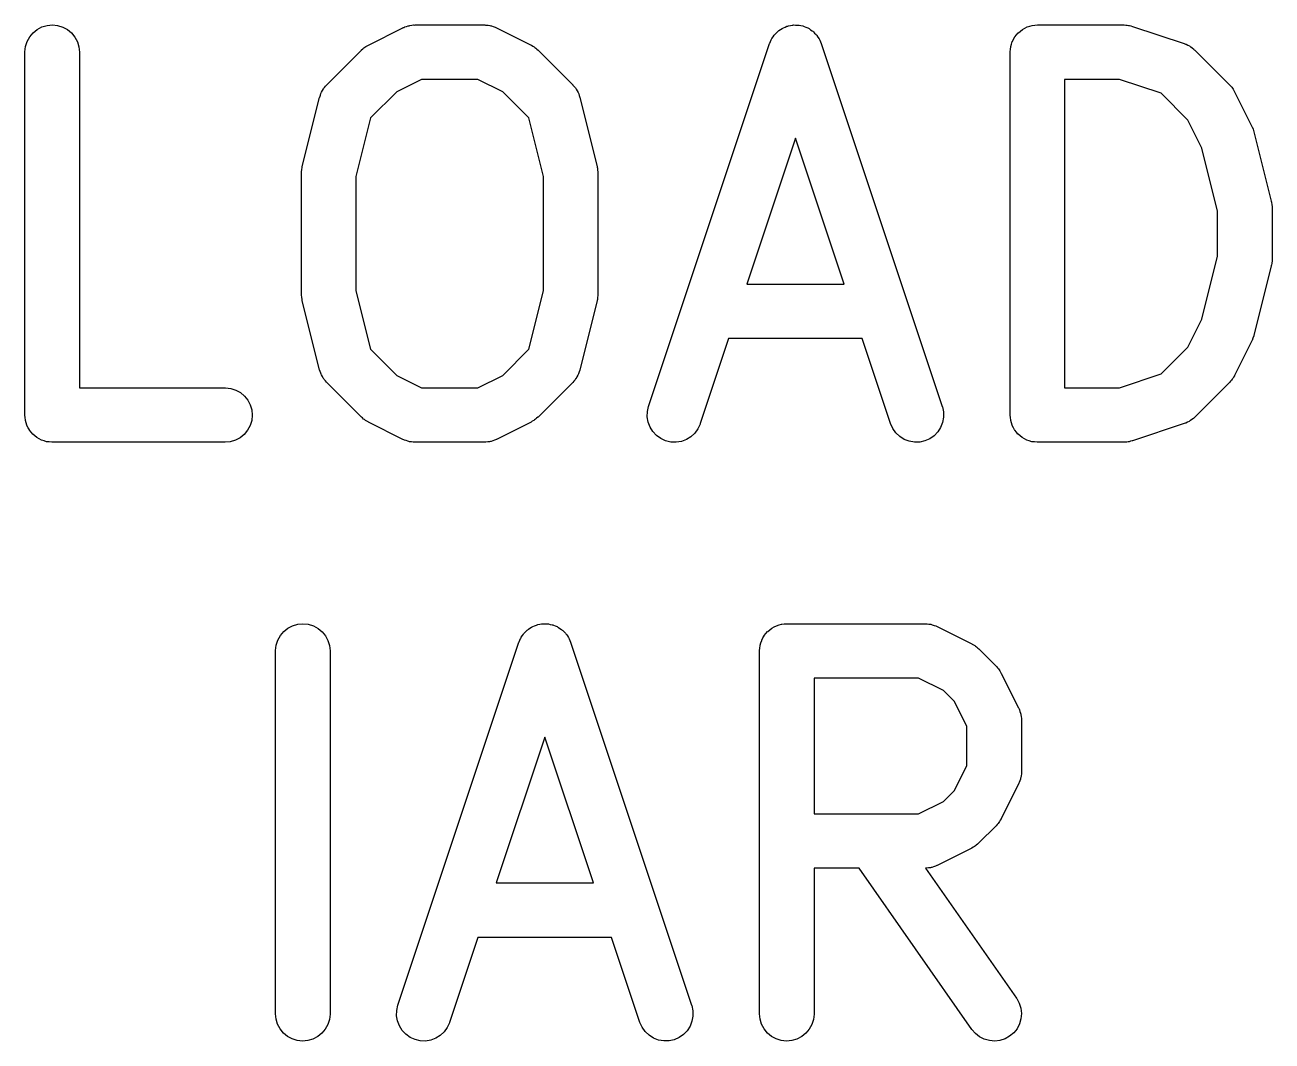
# Model space of a CAD drawing. Extents: x 55 to 222, y -110 to -60.
# Drawn here: x 55.53 to 62.41, y -65.51 to -59.91 of the extents above; entities that cross this region are included whole.
import ezdxf

# ---------------------------------------------------------------- set-up
doc = ezdxf.new("R2010")
doc.units = 0
doc.layers.add('BLACK', color=7, linetype='CONTINUOUS')

msp = doc.modelspace()

# ---------------------------------------------------------------- linework, layer by layer
at = {"layer": 'BLACK', "linetype": 'CONTINUOUS'}
for p, q in [((55.6026, -59.9316), (55.6285, -59.9181)), ((55.6285, -59.9181), (55.6566, -59.9098)), ((55.6566, -59.9098), (55.6858, -59.9072)), ((55.6858, -59.9072), (55.7149, -59.9102)), ((55.7149, -59.9102), (55.7428, -59.9189)), ((57.6236, -59.9206), (57.6275, -59.9185)), ((57.6275, -59.9185), (57.6374, -59.9155)), ((57.6374, -59.9155), (57.647, -59.912)), ((57.647, -59.912), (57.6513, -59.9113)), ((57.6513, -59.9113), (57.6556, -59.91)), ((57.6556, -59.91), (57.6658, -59.909)), ((57.6658, -59.909), (57.6759, -59.9074)), ((57.6759, -59.9074), (57.6803, -59.9076)), ((57.6803, -59.9076), (57.6847, -59.9072)), ((57.6847, -59.9072), (58.0657, -59.9072)), ((58.0657, -59.9072), (58.0678, -59.9072)), ((58.0678, -59.9072), (58.0721, -59.9077)), ((58.0721, -59.9077), (58.0766, -59.9076)), ((58.0766, -59.9076), (58.0867, -59.9093)), ((58.0867, -59.9093), (58.0968, -59.9104)), ((58.0968, -59.9104), (58.1011, -59.9118)), ((58.1011, -59.9118), (58.1054, -59.9125)), ((58.1054, -59.9125), (58.115, -59.9162)), ((58.115, -59.9162), (58.1247, -59.9193)), ((59.724, -59.9187), (59.7335, -59.9145)), ((59.7335, -59.9145), (59.7377, -59.9136)), ((59.7377, -59.9136), (59.7417, -59.9121)), ((59.7417, -59.9121), (59.752, -59.9105)), ((59.752, -59.9105), (59.7621, -59.9082)), ((59.7621, -59.9082), (59.7664, -59.9081)), ((59.7664, -59.9081), (59.7706, -59.9075)), ((59.7706, -59.9075), (59.781, -59.9078)), ((59.781, -59.9078), (59.7914, -59.9076)), ((59.7914, -59.9076), (59.7956, -59.9083)), ((59.7956, -59.9083), (59.7999, -59.9085)), ((59.7999, -59.9085), (59.81, -59.9109)), ((59.81, -59.9109), (59.8202, -59.9127)), ((59.8202, -59.9127), (59.8242, -59.9142)), ((59.8242, -59.9142), (59.8284, -59.9152)), ((59.8284, -59.9152), (59.8378, -59.9195)), ((61.0437, -59.9251), (61.0561, -59.9185)), ((61.0561, -59.9185), (61.0566, -59.9183)), ((61.0566, -59.9183), (61.0571, -59.9181)), ((61.0571, -59.9181), (61.0707, -59.9141)), ((61.0707, -59.9141), (61.0841, -59.91)), ((61.0841, -59.91), (61.0847, -59.91)), ((61.0847, -59.91), (61.0852, -59.9098)), ((61.0852, -59.9098), (61.0992, -59.9085)), ((61.0992, -59.9085), (61.1133, -59.9072)), ((61.1133, -59.9072), (61.5895, -59.9072)), ((61.5895, -59.9072), (61.5916, -59.9072)), ((61.5916, -59.9072), (61.5999, -59.9081)), ((61.5999, -59.9081), (61.6084, -59.9084)), ((61.6084, -59.9084), (61.6144, -59.9097)), ((61.6144, -59.9097), (61.6207, -59.9104)), ((61.6207, -59.9104), (61.6287, -59.913)), ((61.6287, -59.913), (61.6369, -59.9149)), ((61.6369, -59.9149), (61.9226, -60.0101)), ((55.5468, -59.9981), (55.5609, -59.9724)), ((55.5609, -59.9724), (55.5798, -59.95)), ((55.5798, -59.95), (55.6026, -59.9316)), ((55.7428, -59.9189), (55.7686, -59.9328)), ((55.7686, -59.9328), (55.7911, -59.9515)), ((55.7911, -59.9515), (55.8096, -59.9742)), ((55.8096, -59.9742), (55.8234, -60)), ((57.4271, -60.0182), (57.6176, -59.923)), ((57.6176, -59.923), (57.6195, -59.9221)), ((57.6195, -59.9221), (57.6236, -59.9206)), ((58.1247, -59.9193), (58.1286, -59.9214)), ((58.1286, -59.9214), (58.1327, -59.923)), ((58.1327, -59.923), (58.3232, -60.0182)), ((59.6465, -59.9887), (59.6488, -59.9851)), ((59.6488, -59.9851), (59.6506, -59.9812)), ((59.6506, -59.9812), (59.6567, -59.9728)), ((59.6567, -59.9728), (59.6623, -59.9641)), ((59.6623, -59.9641), (59.6653, -59.961)), ((59.6653, -59.961), (59.6678, -59.9575)), ((59.6678, -59.9575), (59.6754, -59.9505)), ((59.6754, -59.9505), (59.6827, -59.943)), ((59.6827, -59.943), (59.6862, -59.9405)), ((59.6862, -59.9405), (59.6893, -59.9376)), ((59.6893, -59.9376), (59.6982, -59.9322)), ((59.6982, -59.9322), (59.7067, -59.9263)), ((59.7067, -59.9263), (59.7106, -59.9245)), ((59.7106, -59.9245), (59.7143, -59.9223)), ((59.7143, -59.9223), (59.724, -59.9187)), ((59.8378, -59.9195), (59.8475, -59.9232)), ((59.8475, -59.9232), (59.8511, -59.9255)), ((59.8511, -59.9255), (59.855, -59.9273)), ((59.855, -59.9273), (59.8635, -59.9333)), ((59.8635, -59.9333), (59.8722, -59.9389)), ((59.8722, -59.9389), (59.8753, -59.9419)), ((59.8753, -59.9419), (59.8788, -59.9444)), ((59.8788, -59.9444), (59.8859, -59.9519)), ((59.8859, -59.9519), (59.8934, -59.9591)), ((59.8934, -59.9591), (59.8959, -59.9626)), ((59.8959, -59.9626), (59.8988, -59.9657)), ((59.8988, -59.9657), (59.9043, -59.9745)), ((59.9043, -59.9745), (59.9103, -59.983)), ((59.9103, -59.983), (59.9121, -59.9869)), ((59.9121, -59.9869), (59.9143, -59.9905)), ((60.9754, -59.9981), (60.9822, -59.9857)), ((60.9822, -59.9857), (60.9889, -59.9733)), ((60.9889, -59.9733), (60.9893, -59.9729)), ((60.9893, -59.9729), (60.9895, -59.9724)), ((60.9895, -59.9724), (60.9986, -59.9616)), ((60.9986, -59.9616), (61.0076, -59.9507)), ((61.0076, -59.9507), (61.008, -59.9504)), ((61.008, -59.9504), (61.0083, -59.95)), ((61.0083, -59.95), (61.0193, -59.9411)), ((61.0193, -59.9411), (61.0303, -59.9322)), ((61.0303, -59.9322), (61.0307, -59.932)), ((61.0307, -59.932), (61.0311, -59.9316)), ((61.0311, -59.9316), (61.0437, -59.9251)), ((55.5347, -60.0551), (55.538, -60.026)), ((55.5347, -60.0572), (55.5347, -60.0551)), ((55.538, -60.026), (55.5468, -59.9981)), ((55.8234, -60), (55.8318, -60.028)), ((55.8318, -60.028), (55.8347, -60.0572)), ((57.1977, -60.2368), (57.3882, -60.0463)), ((57.3882, -60.0463), (57.3897, -60.0449)), ((57.3897, -60.0449), (57.3962, -60.0396)), ((57.3962, -60.0396), (57.4024, -60.0338)), ((57.4024, -60.0338), (57.4077, -60.0305)), ((57.4077, -60.0305), (57.4125, -60.0266)), ((57.4125, -60.0266), (57.42, -60.0227)), ((57.42, -60.0227), (57.4271, -60.0182)), ((58.3232, -60.0182), (58.3251, -60.0192)), ((58.3251, -60.0192), (58.3322, -60.0238)), ((58.3322, -60.0238), (58.3396, -60.0278)), ((58.3396, -60.0278), (58.3444, -60.0317)), ((58.3444, -60.0317), (58.3496, -60.0351)), ((58.3496, -60.0351), (58.3557, -60.041)), ((58.3557, -60.041), (58.3622, -60.0463)), ((58.3622, -60.0463), (58.5527, -60.2368)), ((58.971, -62.0097), (59.6376, -60.0097)), ((59.6376, -60.0097), (59.6383, -60.0077)), ((59.6383, -60.0077), (59.6427, -59.9983)), ((59.6427, -59.9983), (59.6465, -59.9887)), ((59.9143, -59.9905), (59.918, -60.0003)), ((59.918, -60.0003), (59.9222, -60.0097)), ((59.9222, -60.0097), (60.5889, -62.0097)), ((60.9633, -60.0551), (60.9649, -60.041)), ((60.9633, -60.0561), (60.9633, -60.0551)), ((60.9649, -60.041), (60.9663, -60.027)), ((60.9663, -60.027), (60.9665, -60.0265)), ((60.9665, -60.0265), (60.9666, -60.026)), ((60.9666, -60.026), (60.9708, -60.0125)), ((60.9708, -60.0125), (60.975, -59.999)), ((60.975, -59.999), (60.9752, -59.9986)), ((60.9752, -59.9986), (60.9754, -59.9981)), ((61.9226, -60.0101), (61.9246, -60.0108)), ((61.9246, -60.0108), (61.9286, -60.0126)), ((61.9286, -60.0126), (61.9328, -60.0139)), ((61.9328, -60.0139), (61.9419, -60.0188)), ((61.9419, -60.0188), (61.9512, -60.0231)), ((61.9512, -60.0231), (61.9547, -60.0257)), ((61.9547, -60.0257), (61.9586, -60.0278)), ((61.9586, -60.0278), (61.9666, -60.0343)), ((61.9666, -60.0343), (61.9748, -60.0403)), ((61.9748, -60.0403), (61.9778, -60.0435)), ((61.9778, -60.0435), (61.9812, -60.0463)), ((61.9812, -60.0463), (62.1717, -60.2368)), ((55.5347, -62.0572), (55.5347, -60.0572)), ((55.8347, -60.0572), (55.8347, -61.9072)), ((60.9633, -60.0572), (60.9633, -60.0561)), ((60.9633, -60.0561), (60.9633, -60.0561)), ((60.9633, -60.0561), (60.9633, -60.0561)), ((60.9633, -62.0572), (60.9633, -60.0572)), ((57.1743, -60.2684), (57.1791, -60.2594)), ((57.1791, -60.2594), (57.182, -60.256)), ((57.182, -60.256), (57.1843, -60.2521)), ((57.1843, -60.2521), (57.1912, -60.2447)), ((57.1912, -60.2447), (57.1977, -60.2368)), ((57.7201, -60.2072), (57.5831, -60.2757)), ((58.0302, -60.2072), (57.7201, -60.2072)), ((58.1673, -60.2757), (58.0302, -60.2072)), ((58.5527, -60.2368), (58.5541, -60.2383)), ((58.5541, -60.2383), (58.5605, -60.2462)), ((58.5605, -60.2462), (58.5673, -60.2538)), ((58.5673, -60.2538), (58.5696, -60.2577)), ((58.5696, -60.2577), (58.5724, -60.2612)), ((58.5724, -60.2612), (58.5771, -60.2702)), ((61.2633, -60.2072), (61.2633, -61.9072)), ((61.5651, -60.2072), (61.2633, -60.2072)), ((61.7942, -60.2835), (61.5651, -60.2072)), ((62.1717, -60.2368), (62.1732, -60.2383)), ((62.1732, -60.2383), (62.1784, -60.2449)), ((62.1784, -60.2449), (62.1842, -60.251)), ((62.1842, -60.251), (62.1876, -60.2563)), ((62.1876, -60.2563), (62.1915, -60.2612)), ((62.1915, -60.2612), (62.1953, -60.2687)), ((57.063, -60.6874), (57.1582, -60.3065)), ((57.1582, -60.3065), (57.1588, -60.3045)), ((57.1588, -60.3045), (57.1623, -60.295)), ((57.1623, -60.295), (57.1653, -60.2852)), ((57.1653, -60.2852), (57.1674, -60.2813)), ((57.1674, -60.2813), (57.169, -60.277)), ((57.169, -60.277), (57.1743, -60.2684)), ((57.5831, -60.2757), (57.4392, -60.4196)), ((58.3112, -60.4196), (58.1673, -60.2757)), ((58.5771, -60.2702), (58.5823, -60.2789)), ((58.5823, -60.2789), (58.5838, -60.2832)), ((58.5838, -60.2832), (58.5859, -60.2872)), ((58.5859, -60.2872), (58.5887, -60.2969)), ((58.5887, -60.2969), (58.5921, -60.3065)), ((58.5921, -60.3065), (58.6874, -60.6874)), ((61.9424, -60.4317), (61.7942, -60.2835)), ((62.1953, -60.2687), (62.1998, -60.2758)), ((62.1998, -60.2758), (62.2951, -60.4663)), ((57.4392, -60.4196), (57.3585, -60.7423)), ((58.3918, -60.7423), (58.3112, -60.4196)), ((62.0194, -60.5857), (61.9424, -60.4317)), ((62.2951, -60.4663), (62.296, -60.4681)), ((62.296, -60.4681), (62.2962, -60.4688)), ((59.7799, -60.5315), (59.5119, -61.3357)), ((60.048, -61.3357), (59.7799, -60.5315)), ((62.2962, -60.4688), (62.2966, -60.4694)), ((62.2966, -60.4694), (62.3013, -60.4825)), ((62.3013, -60.4825), (62.3061, -60.4956)), ((62.3061, -60.4956), (62.3062, -60.4963)), ((62.3062, -60.4963), (62.3064, -60.497)), ((62.3064, -60.497), (62.4017, -60.8779)), ((62.1061, -60.9328), (62.0194, -60.5857)), ((57.0585, -60.7217), (57.0588, -60.7191)), ((57.0585, -60.7238), (57.0585, -60.7217)), ((57.0585, -61.3905), (57.0585, -60.7238)), ((57.0587, -60.7164), (57.0605, -60.7046)), ((57.0588, -60.7191), (57.0587, -60.7164)), ((57.0605, -60.7046), (57.0618, -60.6926)), ((57.0618, -60.6926), (57.0626, -60.6901)), ((57.0626, -60.6901), (57.063, -60.6874)), ((57.3585, -60.7423), (57.3585, -61.372)), ((58.3918, -61.372), (58.3918, -60.7423)), ((58.6874, -60.6874), (58.6879, -60.6895)), ((58.6879, -60.6895), (58.6882, -60.6921)), ((58.6882, -60.6921), (58.689, -60.6947)), ((58.689, -60.6947), (58.6902, -60.7066)), ((58.6902, -60.7066), (58.6918, -60.7185)), ((58.6918, -60.7185), (58.6916, -60.7212)), ((58.6916, -60.7212), (58.6918, -60.7238)), ((58.6918, -60.7238), (58.6918, -61.3905)), ((62.4017, -60.8779), (62.4021, -60.88)), ((62.4021, -60.88), (62.4025, -60.8826)), ((62.1061, -61.1816), (62.1061, -60.9328)), ((62.4025, -60.8826), (62.4033, -60.8852)), ((62.4033, -60.8852), (62.4044, -60.8971)), ((62.4044, -60.8971), (62.406, -60.909)), ((62.406, -60.909), (62.4059, -60.9116)), ((62.4059, -60.9116), (62.4061, -60.9143)), ((62.4061, -60.9143), (62.4061, -61.2)), ((62.0194, -61.5286), (62.1061, -61.1816)), ((62.4042, -61.2193), (62.4029, -61.2312)), ((62.4059, -61.2074), (62.4042, -61.2193)), ((62.4061, -61.2021), (62.4058, -61.2048)), ((62.4058, -61.2048), (62.4059, -61.2074)), ((62.4061, -61.2), (62.4061, -61.2021)), ((62.4017, -61.2364), (62.3064, -61.6174)), ((62.402, -61.2338), (62.4017, -61.2364)), ((62.4029, -61.2312), (62.402, -61.2338)), ((59.5119, -61.3357), (60.048, -61.3357)), ((57.0588, -61.3932), (57.0585, -61.3905)), ((57.0586, -61.3958), (57.0588, -61.3932)), ((57.0602, -61.4077), (57.0586, -61.3958)), ((57.0614, -61.4196), (57.0602, -61.4077)), ((57.0621, -61.4222), (57.0614, -61.4196)), ((57.0625, -61.4248), (57.0621, -61.4222)), ((57.063, -61.4269), (57.0625, -61.4248)), ((57.1582, -61.8078), (57.063, -61.4269)), ((57.3585, -61.372), (57.4392, -61.6948)), ((58.3112, -61.6948), (58.3918, -61.372)), ((58.6874, -61.4269), (58.5921, -61.8078)), ((58.6878, -61.4242), (58.6874, -61.4269)), ((58.6886, -61.4217), (58.6878, -61.4242)), ((58.6899, -61.4098), (58.6886, -61.4217)), ((58.6917, -61.3979), (58.6899, -61.4098)), ((58.6918, -61.3926), (58.6915, -61.3952)), ((58.6915, -61.3952), (58.6917, -61.3979)), ((58.6918, -61.3905), (58.6918, -61.3926)), ((61.9424, -61.6826), (62.0194, -61.5286)), ((59.4119, -61.6357), (59.2556, -62.1046)), ((60.148, -61.6357), (59.4119, -61.6357)), ((60.3043, -62.1046), (60.148, -61.6357)), ((62.3005, -61.6337), (62.2957, -61.6468)), ((62.3055, -61.6207), (62.3005, -61.6337)), ((62.3057, -61.62), (62.3055, -61.6207)), ((62.3059, -61.6194), (62.3057, -61.62)), ((62.3064, -61.6174), (62.3059, -61.6194)), ((57.4392, -61.6948), (57.5831, -61.8386)), ((58.1673, -61.8386), (58.3112, -61.6948)), ((61.7942, -61.8308), (61.9424, -61.6826)), ((62.2951, -61.6481), (62.1998, -61.8385)), ((62.2953, -61.6474), (62.2951, -61.6481)), ((62.2957, -61.6468), (62.2953, -61.6474)), ((57.1616, -61.8174), (57.1582, -61.8078)), ((57.1645, -61.8272), (57.1616, -61.8174)), ((57.1666, -61.8312), (57.1645, -61.8272)), ((57.1681, -61.8354), (57.1666, -61.8312)), ((57.1733, -61.8441), (57.1681, -61.8354)), ((57.5831, -61.8386), (57.7201, -61.9072)), ((58.0302, -61.9072), (58.1673, -61.8386)), ((58.5814, -61.8373), (58.5761, -61.8459)), ((58.583, -61.8331), (58.5814, -61.8373)), ((58.5851, -61.8291), (58.583, -61.8331)), ((58.5881, -61.8194), (58.5851, -61.8291)), ((58.5916, -61.8099), (58.5881, -61.8194)), ((58.5921, -61.8078), (58.5916, -61.8099)), ((61.5651, -61.9072), (61.7942, -61.8308)), ((62.1989, -61.8404), (62.1943, -61.8475)), ((62.1998, -61.8385), (62.1989, -61.8404)), ((55.8347, -61.9072), (56.6371, -61.9072)), ((56.6371, -61.9072), (56.6392, -61.9072)), ((56.6392, -61.9072), (56.6683, -61.9104)), ((56.6683, -61.9104), (56.6962, -61.9193)), ((57.178, -61.8531), (57.1733, -61.8441)), ((57.1808, -61.8567), (57.178, -61.8531)), ((57.1831, -61.8605), (57.1808, -61.8567)), ((57.1899, -61.8681), (57.1831, -61.8605)), ((57.1962, -61.876), (57.1899, -61.8681)), ((57.1977, -61.8775), (57.1962, -61.876)), ((57.3882, -62.068), (57.1977, -61.8775)), ((57.7201, -61.9072), (58.0302, -61.9072)), ((58.5527, -61.8775), (58.3622, -62.068)), ((58.5591, -61.8697), (58.5527, -61.8775)), ((58.566, -61.8622), (58.5591, -61.8697)), ((58.5684, -61.8584), (58.566, -61.8622)), ((58.5713, -61.8549), (58.5684, -61.8584)), ((58.5761, -61.8459), (58.5713, -61.8549)), ((61.2633, -61.9072), (61.5651, -61.9072)), ((62.1717, -61.8775), (61.9812, -62.068)), ((62.1771, -61.871), (62.1717, -61.8775)), ((62.1829, -61.865), (62.1771, -61.871)), ((62.1863, -61.8597), (62.1829, -61.865)), ((62.1903, -61.8549), (62.1863, -61.8597)), ((62.1943, -61.8475), (62.1903, -61.8549)), ((56.6962, -61.9193), (56.7218, -61.9334)), ((56.7218, -61.9334), (56.7443, -61.9522)), ((56.7443, -61.9522), (56.7626, -61.975)), ((56.7626, -61.975), (56.7762, -62.001)), ((56.7762, -62.001), (56.7844, -62.0291)), ((56.7844, -62.0291), (56.7871, -62.0582)), ((58.9636, -62.0675), (58.9645, -62.0383)), ((58.9645, -62.0383), (58.971, -62.0097)), ((60.5889, -62.0097), (60.5896, -62.0117)), ((60.5896, -62.0117), (60.5957, -62.0403)), ((60.5957, -62.0403), (60.5961, -62.0696)), ((55.5361, -62.0712), (55.5347, -62.0572)), ((55.5374, -62.0853), (55.5361, -62.0712)), ((55.5375, -62.0858), (55.5374, -62.0853)), ((55.5376, -62.0863), (55.5375, -62.0858)), ((55.5416, -62.0998), (55.5376, -62.0863)), ((55.5456, -62.1134), (55.5416, -62.0998)), ((55.5459, -62.1138), (55.5456, -62.1134)), ((55.546, -62.1143), (55.5459, -62.1138)), ((55.5526, -62.1268), (55.546, -62.1143)), ((56.7754, -62.1153), (56.7614, -62.141)), ((56.784, -62.0873), (56.7754, -62.1153)), ((56.7871, -62.0582), (56.784, -62.0873)), ((57.3947, -62.0733), (57.3882, -62.068)), ((57.4007, -62.0792), (57.3947, -62.0733)), ((57.406, -62.0826), (57.4007, -62.0792)), ((57.4108, -62.0866), (57.406, -62.0826)), ((57.4182, -62.0906), (57.4108, -62.0866)), ((57.4253, -62.0951), (57.4182, -62.0906)), ((57.4271, -62.0961), (57.4253, -62.0951)), ((57.6176, -62.1913), (57.4271, -62.0961)), ((58.3232, -62.0961), (58.1327, -62.1913)), ((58.3303, -62.0916), (58.3232, -62.0961)), ((58.3378, -62.0877), (58.3303, -62.0916)), ((58.3427, -62.0838), (58.3378, -62.0877)), ((58.348, -62.0805), (58.3427, -62.0838)), ((58.3541, -62.0747), (58.348, -62.0805)), ((58.3607, -62.0695), (58.3541, -62.0747)), ((58.3622, -62.068), (58.3607, -62.0695)), ((58.9685, -62.0964), (58.9636, -62.0675)), ((58.9789, -62.1238), (58.9685, -62.0964)), ((59.2549, -62.1066), (59.2426, -62.1331)), ((59.2556, -62.1046), (59.2549, -62.1066)), ((60.3162, -62.1313), (60.3043, -62.1046)), ((60.5908, -62.0984), (60.5801, -62.1256)), ((60.5961, -62.0696), (60.5908, -62.0984)), ((60.9647, -62.0712), (60.9633, -62.0572)), ((60.9659, -62.0853), (60.9647, -62.0712)), ((60.9661, -62.0858), (60.9659, -62.0853)), ((60.9661, -62.0863), (60.9661, -62.0858)), ((60.9702, -62.0998), (60.9661, -62.0863)), ((60.9742, -62.1134), (60.9702, -62.0998)), ((60.9744, -62.1138), (60.9742, -62.1134)), ((60.9746, -62.1143), (60.9744, -62.1138)), ((60.9812, -62.1268), (60.9746, -62.1143)), ((61.9226, -62.1042), (61.6369, -62.1995)), ((61.9266, -62.1024), (61.9226, -62.1042)), ((61.9309, -62.1012), (61.9266, -62.1024)), ((61.94, -62.0965), (61.9309, -62.1012)), ((61.9494, -62.0923), (61.94, -62.0965)), ((61.953, -62.0898), (61.9494, -62.0923)), ((61.9569, -62.0877), (61.953, -62.0898)), ((61.9649, -62.0813), (61.9569, -62.0877)), ((61.9733, -62.0754), (61.9649, -62.0813)), ((61.9763, -62.0722), (61.9733, -62.0754)), ((61.9798, -62.0695), (61.9763, -62.0722)), ((61.9812, -62.068), (61.9798, -62.0695)), ((55.5592, -62.1393), (55.5526, -62.1268)), ((55.5595, -62.1397), (55.5592, -62.1393)), ((55.5598, -62.1402), (55.5595, -62.1397)), ((55.5687, -62.1511), (55.5598, -62.1402)), ((55.5775, -62.1621), (55.5687, -62.1511)), ((55.5779, -62.1624), (55.5775, -62.1621)), ((55.5783, -62.1629), (55.5779, -62.1624)), ((55.5891, -62.1719), (55.5783, -62.1629)), ((55.6, -62.1809), (55.5891, -62.1719)), ((55.6004, -62.1812), (55.6, -62.1809)), ((55.6008, -62.1815), (55.6004, -62.1812)), ((55.6133, -62.1882), (55.6008, -62.1815)), ((56.7201, -62.1821), (56.6942, -62.1958)), ((56.7428, -62.1636), (56.7201, -62.1821)), ((56.7614, -62.141), (56.7428, -62.1636)), ((58.9944, -62.1486), (58.9789, -62.1238)), ((59.0144, -62.17), (58.9944, -62.1486)), ((59.0382, -62.187), (59.0144, -62.17)), ((59.2039, -62.1767), (59.179, -62.192)), ((59.2254, -62.1568), (59.2039, -62.1767)), ((59.2426, -62.1331), (59.2254, -62.1568)), ((60.3331, -62.1552), (60.3162, -62.1313)), ((60.3543, -62.1754), (60.3331, -62.1552)), ((60.3791, -62.1911), (60.3543, -62.1754)), ((60.5439, -62.1713), (60.5199, -62.1881)), ((60.5642, -62.1503), (60.5439, -62.1713)), ((60.5801, -62.1256), (60.5642, -62.1503)), ((60.9878, -62.1393), (60.9812, -62.1268)), ((60.9881, -62.1397), (60.9878, -62.1393)), ((60.9883, -62.1402), (60.9881, -62.1397)), ((60.9973, -62.1511), (60.9883, -62.1402)), ((61.0061, -62.1621), (60.9973, -62.1511)), ((61.0065, -62.1624), (61.0061, -62.1621)), ((61.0068, -62.1629), (61.0065, -62.1624)), ((61.0177, -62.1719), (61.0068, -62.1629)), ((61.0285, -62.1809), (61.0177, -62.1719)), ((61.029, -62.1812), (61.0285, -62.1809)), ((61.0294, -62.1815), (61.029, -62.1812)), ((61.0418, -62.1882), (61.0294, -62.1815)), ((55.6256, -62.195), (55.6133, -62.1882)), ((55.6261, -62.1952), (55.6256, -62.195)), ((55.6266, -62.1954), (55.6261, -62.1952)), ((55.64, -62.1996), (55.6266, -62.1954)), ((55.6535, -62.2039), (55.64, -62.1996)), ((55.654, -62.2039), (55.6535, -62.2039)), ((55.6545, -62.2041), (55.654, -62.2039)), ((55.6686, -62.2056), (55.6545, -62.2041)), ((55.6826, -62.2071), (55.6686, -62.2056)), ((55.6836, -62.2072), (55.6826, -62.2071)), ((55.6837, -62.2072), (55.6836, -62.2072)), ((55.6847, -62.2072), (55.6837, -62.2072)), ((55.6837, -62.2072), (55.6837, -62.2072)), ((56.6371, -62.2072), (55.6847, -62.2072)), ((56.6662, -62.2043), (56.6371, -62.2072)), ((56.6942, -62.1958), (56.6662, -62.2043)), ((57.6217, -62.1929), (57.6176, -62.1913)), ((57.6256, -62.195), (57.6217, -62.1929)), ((57.6354, -62.1981), (57.6256, -62.195)), ((57.645, -62.2018), (57.6354, -62.1981)), ((57.6493, -62.2025), (57.645, -62.2018)), ((57.6535, -62.2039), (57.6493, -62.2025)), ((57.6637, -62.205), (57.6535, -62.2039)), ((57.6738, -62.2068), (57.6637, -62.205)), ((57.6782, -62.2067), (57.6738, -62.2068)), ((57.6826, -62.2071), (57.6782, -62.2067)), ((57.6847, -62.2072), (57.6826, -62.2071)), ((58.0657, -62.2072), (57.6847, -62.2072)), ((58.0701, -62.2067), (58.0657, -62.2072)), ((58.0745, -62.2069), (58.0701, -62.2067)), ((58.0846, -62.2053), (58.0745, -62.2069)), ((58.0948, -62.2043), (58.0846, -62.2053)), ((58.099, -62.203), (58.0948, -62.2043)), ((58.1034, -62.2023), (58.099, -62.203)), ((58.113, -62.1988), (58.1034, -62.2023)), ((58.1228, -62.1958), (58.113, -62.1988)), ((58.1267, -62.1938), (58.1228, -62.1958)), ((58.1309, -62.1922), (58.1267, -62.1938)), ((58.1327, -62.1913), (58.1309, -62.1922)), ((59.0648, -62.1991), (59.0382, -62.187)), ((59.0933, -62.2058), (59.0648, -62.1991)), ((59.1226, -62.2069), (59.0933, -62.2058)), ((59.1515, -62.2022), (59.1226, -62.2069)), ((59.179, -62.192), (59.1515, -62.2022)), ((60.4064, -62.2017), (60.3791, -62.1911)), ((60.4352, -62.2067), (60.4064, -62.2017)), ((60.4645, -62.2061), (60.4352, -62.2067)), ((60.493, -62.1998), (60.4645, -62.2061)), ((60.5199, -62.1881), (60.493, -62.1998)), ((61.0542, -62.195), (61.0418, -62.1882)), ((61.0547, -62.1952), (61.0542, -62.195)), ((61.0551, -62.1954), (61.0547, -62.1952)), ((61.0686, -62.1996), (61.0551, -62.1954)), ((61.0821, -62.2039), (61.0686, -62.1996)), ((61.0826, -62.2039), (61.0821, -62.2039)), ((61.0831, -62.2041), (61.0826, -62.2039)), ((61.0971, -62.2056), (61.0831, -62.2041)), ((61.1112, -62.2071), (61.0971, -62.2056)), ((61.1122, -62.2072), (61.1112, -62.2071)), ((61.1123, -62.2072), (61.1122, -62.2072)), ((61.1122, -62.2072), (61.1122, -62.2072)), ((61.1133, -62.2072), (61.1123, -62.2072)), ((61.5895, -62.2072), (61.1133, -62.2072)), ((61.5979, -62.2063), (61.5895, -62.2072)), ((61.6063, -62.2062), (61.5979, -62.2063)), ((61.6124, -62.2049), (61.6063, -62.2062)), ((61.6186, -62.2043), (61.6124, -62.2049)), ((61.6267, -62.2019), (61.6186, -62.2043)), ((61.6349, -62.2001), (61.6267, -62.2019)), ((61.6369, -62.1995), (61.6349, -62.2001)), ((57.0095, -63.2181), (57.0375, -63.2098)), ((57.0375, -63.2098), (57.0667, -63.2072)), ((57.0667, -63.2072), (57.0958, -63.2102)), ((57.0958, -63.2102), (57.1238, -63.2189)), ((58.343, -63.2187), (58.3526, -63.2145)), ((58.3526, -63.2145), (58.3567, -63.2136)), ((58.3567, -63.2136), (58.3608, -63.2121)), ((58.3608, -63.2121), (58.371, -63.2105)), ((58.371, -63.2105), (58.3811, -63.2082)), ((58.3811, -63.2082), (58.3854, -63.2081)), ((58.3854, -63.2081), (58.3897, -63.2075)), ((58.3897, -63.2075), (58.4, -63.2078)), ((58.4, -63.2078), (58.4104, -63.2076)), ((58.4104, -63.2076), (58.4146, -63.2083)), ((58.4146, -63.2083), (58.4189, -63.2085)), ((58.4189, -63.2085), (58.429, -63.2109)), ((58.429, -63.2109), (58.4392, -63.2127)), ((58.4392, -63.2127), (58.4432, -63.2142)), ((58.4432, -63.2142), (58.4474, -63.2152)), ((58.4474, -63.2152), (58.4568, -63.2195)), ((59.6761, -63.2181), (59.6897, -63.2141)), ((59.6897, -63.2141), (59.7032, -63.21)), ((59.7032, -63.21), (59.7037, -63.21)), ((59.7037, -63.21), (59.7042, -63.2098)), ((59.7042, -63.2098), (59.7183, -63.2085)), ((59.7183, -63.2085), (59.7323, -63.2072)), ((59.7323, -63.2072), (60.4942, -63.2072)), ((60.4942, -63.2072), (60.4963, -63.2072)), ((60.4963, -63.2072), (60.5007, -63.2077)), ((60.5007, -63.2077), (60.5051, -63.2076)), ((60.5051, -63.2076), (60.5152, -63.2093)), ((60.5152, -63.2093), (60.5254, -63.2104)), ((60.5254, -63.2104), (60.5296, -63.2118)), ((60.5296, -63.2118), (60.534, -63.2125)), ((60.534, -63.2125), (60.5435, -63.2162)), ((60.5435, -63.2162), (60.5533, -63.2193)), ((56.9278, -63.2981), (56.9419, -63.2724)), ((56.9419, -63.2724), (56.9607, -63.25)), ((56.9607, -63.25), (56.9835, -63.2316)), ((56.9835, -63.2316), (57.0095, -63.2181)), ((57.1238, -63.2189), (57.1495, -63.2328)), ((57.1495, -63.2328), (57.1721, -63.2515)), ((57.1721, -63.2515), (57.1906, -63.2742)), ((57.1906, -63.2742), (57.2043, -63.3)), ((58.2655, -63.2887), (58.2679, -63.2851)), ((58.2679, -63.2851), (58.2697, -63.2812)), ((58.2697, -63.2812), (58.2758, -63.2728)), ((58.2758, -63.2728), (58.2814, -63.2641)), ((58.2814, -63.2641), (58.2844, -63.261)), ((58.2844, -63.261), (58.2869, -63.2575)), ((58.2869, -63.2575), (58.2945, -63.2505)), ((58.2945, -63.2505), (58.3017, -63.243)), ((58.3017, -63.243), (58.3052, -63.2405)), ((58.3052, -63.2405), (58.3084, -63.2376)), ((58.3084, -63.2376), (58.3172, -63.2322)), ((58.3172, -63.2322), (58.3257, -63.2263)), ((58.3257, -63.2263), (58.3297, -63.2245)), ((58.3297, -63.2245), (58.3333, -63.2223)), ((58.3333, -63.2223), (58.343, -63.2187)), ((58.4568, -63.2195), (58.4665, -63.2232)), ((58.4665, -63.2232), (58.4702, -63.2255)), ((58.4702, -63.2255), (58.4741, -63.2273)), ((58.4741, -63.2273), (58.4825, -63.2333)), ((58.4825, -63.2333), (58.4913, -63.2389)), ((58.4913, -63.2389), (58.4944, -63.2419)), ((58.4944, -63.2419), (58.4979, -63.2444)), ((58.4979, -63.2444), (58.505, -63.2519)), ((58.505, -63.2519), (58.5125, -63.2591)), ((58.5125, -63.2591), (58.515, -63.2626)), ((58.515, -63.2626), (58.5179, -63.2657)), ((58.5179, -63.2657), (58.5234, -63.2745)), ((58.5234, -63.2745), (58.5294, -63.283)), ((58.5294, -63.283), (58.5311, -63.2869)), ((59.6012, -63.2857), (59.608, -63.2733)), ((59.608, -63.2733), (59.6083, -63.2729)), ((59.6083, -63.2729), (59.6086, -63.2724)), ((59.6086, -63.2724), (59.6176, -63.2616)), ((59.6176, -63.2616), (59.6266, -63.2507)), ((59.6266, -63.2507), (59.627, -63.2504)), ((59.627, -63.2504), (59.6274, -63.25)), ((59.6274, -63.25), (59.6384, -63.2411)), ((59.6384, -63.2411), (59.6493, -63.2322)), ((59.6493, -63.2322), (59.6498, -63.232)), ((59.6498, -63.232), (59.6502, -63.2316)), ((59.6502, -63.2316), (59.6627, -63.2251)), ((59.6627, -63.2251), (59.6752, -63.2185)), ((59.6752, -63.2185), (59.6757, -63.2183)), ((59.6757, -63.2183), (59.6761, -63.2181)), ((60.5533, -63.2193), (60.5572, -63.2214)), ((60.5572, -63.2214), (60.5613, -63.223)), ((60.5613, -63.223), (60.7518, -63.3182)), ((56.9157, -63.3551), (56.9189, -63.326)), ((56.9189, -63.326), (56.9278, -63.2981)), ((57.2043, -63.3), (57.2128, -63.328)), ((57.2128, -63.328), (57.2157, -63.3572)), ((57.59, -65.3097), (58.2567, -63.3097)), ((58.2567, -63.3097), (58.2574, -63.3077)), ((58.2574, -63.3077), (58.2617, -63.2983)), ((58.2617, -63.2983), (58.2655, -63.2887)), ((58.5311, -63.2869), (58.5334, -63.2905)), ((58.5334, -63.2905), (58.5371, -63.3003)), ((58.5371, -63.3003), (58.5413, -63.3097)), ((58.5413, -63.3097), (59.208, -65.3097)), ((59.5823, -63.3551), (59.5839, -63.341)), ((59.5839, -63.341), (59.5854, -63.327)), ((59.5854, -63.327), (59.5855, -63.3265)), ((59.5855, -63.3265), (59.5856, -63.326)), ((59.5856, -63.326), (59.5899, -63.3125)), ((59.5899, -63.3125), (59.594, -63.299)), ((59.594, -63.299), (59.5943, -63.2986)), ((59.5943, -63.2986), (59.5945, -63.2981)), ((59.5945, -63.2981), (59.6012, -63.2857)), ((60.7518, -63.3182), (60.7537, -63.3192)), ((60.7537, -63.3192), (60.7607, -63.3238)), ((60.7607, -63.3238), (60.7681, -63.3278)), ((60.7681, -63.3278), (60.773, -63.3317)), ((60.773, -63.3317), (60.7782, -63.3351)), ((60.7782, -63.3351), (60.7843, -63.341)), ((60.7843, -63.341), (60.7908, -63.3463)), ((60.7908, -63.3463), (60.886, -63.4416)), ((56.9157, -63.3572), (56.9157, -63.3551)), ((56.9157, -65.3572), (56.9157, -63.3572)), ((57.2157, -63.3572), (57.2157, -65.3572)), ((59.5823, -63.3561), (59.5823, -63.3551)), ((59.5823, -63.3572), (59.5823, -63.3561)), ((59.5823, -63.3561), (59.5823, -63.3561)), ((59.5823, -63.3561), (59.5823, -63.3561)), ((59.5823, -65.3572), (59.5823, -63.3572)), ((60.886, -63.4416), (60.8875, -63.4431)), ((60.8875, -63.4431), (60.8927, -63.4496)), ((60.8927, -63.4496), (60.8985, -63.4558)), ((60.8985, -63.4558), (60.9018, -63.4611)), ((60.9018, -63.4611), (60.9057, -63.4659)), ((60.9057, -63.4659), (60.9096, -63.4734)), ((60.9096, -63.4734), (60.9141, -63.4806)), ((60.9141, -63.4806), (61.0093, -63.671)), ((59.8823, -63.5072), (59.8823, -64.2548)), ((60.4588, -63.5072), (59.8823, -63.5072)), ((60.5959, -63.5757), (60.4588, -63.5072)), ((60.6567, -63.6365), (60.5959, -63.5757)), ((60.7252, -63.7735), (60.6567, -63.6365)), ((61.0093, -63.671), (61.0103, -63.6729)), ((61.0103, -63.6729), (61.0118, -63.6771)), ((61.0118, -63.6771), (61.0139, -63.681)), ((61.0139, -63.681), (61.0168, -63.6908)), ((61.0168, -63.6908), (61.0204, -63.7004)), ((61.0204, -63.7004), (61.021, -63.7048)), ((61.021, -63.7048), (61.0223, -63.709)), ((61.0223, -63.709), (61.0233, -63.7192)), ((61.0233, -63.7192), (61.0249, -63.7293)), ((61.0249, -63.7293), (61.0247, -63.7337)), ((61.0247, -63.7337), (61.0252, -63.7381)), ((61.0252, -63.7381), (61.0252, -64.0238)), ((58.399, -63.8315), (58.1309, -64.6357)), ((58.6671, -64.6357), (58.399, -63.8315)), ((60.7252, -63.9884), (60.7252, -63.7735)), ((60.6567, -64.1255), (60.7252, -63.9884)), ((61.0248, -64.0347), (61.023, -64.0448)), ((61.0252, -64.0259), (61.0247, -64.0303)), ((61.0247, -64.0303), (61.0248, -64.0347)), ((61.0252, -64.0238), (61.0252, -64.0259)), ((61.0093, -64.0909), (60.9141, -64.2814)), ((61.0109, -64.0868), (61.0093, -64.0909)), ((61.013, -64.0829), (61.0109, -64.0868)), ((61.0162, -64.0731), (61.013, -64.0829)), ((61.0198, -64.0636), (61.0162, -64.0731)), ((61.0206, -64.0592), (61.0198, -64.0636)), ((61.0219, -64.055), (61.0206, -64.0592)), ((61.023, -64.0448), (61.0219, -64.055)), ((60.5958, -64.1863), (60.6567, -64.1255)), ((60.4588, -64.2548), (60.5958, -64.1863)), ((59.8823, -64.2548), (60.4588, -64.2548)), ((60.8914, -64.3139), (60.886, -64.3204)), ((60.8972, -64.3078), (60.8914, -64.3139)), ((60.9006, -64.3026), (60.8972, -64.3078)), ((60.9046, -64.2977), (60.9006, -64.3026)), ((60.9086, -64.2903), (60.9046, -64.2977)), ((60.9132, -64.2833), (60.9086, -64.2903)), ((60.9141, -64.2814), (60.9132, -64.2833)), ((60.886, -64.3204), (60.7908, -64.4156)), ((60.7518, -64.4437), (60.5613, -64.5389)), ((60.7589, -64.4392), (60.7518, -64.4437)), ((60.7664, -64.4353), (60.7589, -64.4392)), ((60.7713, -64.4314), (60.7664, -64.4353)), ((60.7766, -64.4281), (60.7713, -64.4314)), ((60.7827, -64.4223), (60.7766, -64.4281)), ((60.7893, -64.4171), (60.7827, -64.4223)), ((60.7908, -64.4156), (60.7893, -64.4171)), ((60.1304, -64.5548), (59.8823, -64.5548)), ((59.8823, -64.5548), (59.8823, -65.3572)), ((60.7523, -65.4432), (60.1304, -64.5548)), ((60.4986, -64.5543), (60.4965, -64.5546)), ((60.4965, -64.5546), (60.9981, -65.2711)), ((60.503, -64.5545), (60.4986, -64.5543)), ((60.5132, -64.5529), (60.503, -64.5545)), ((60.5234, -64.5519), (60.5132, -64.5529)), ((60.5276, -64.5506), (60.5234, -64.5519)), ((60.5319, -64.55), (60.5276, -64.5506)), ((60.5416, -64.5464), (60.5319, -64.55)), ((60.5514, -64.5435), (60.5416, -64.5464)), ((60.5553, -64.5414), (60.5514, -64.5435)), ((60.5594, -64.5399), (60.5553, -64.5414)), ((60.5613, -64.5389), (60.5594, -64.5399)), ((58.1309, -64.6357), (58.6671, -64.6357)), ((58.0309, -64.9357), (57.8746, -65.4046)), ((58.7671, -64.9357), (58.0309, -64.9357)), ((58.9234, -65.4046), (58.7671, -64.9357)), ((60.9981, -65.2711), (60.9993, -65.2729)), ((60.9993, -65.2729), (61.0133, -65.2986)), ((57.5827, -65.3675), (57.5835, -65.3383)), ((57.5835, -65.3383), (57.59, -65.3097)), ((59.208, -65.3097), (59.2086, -65.3117)), ((59.2086, -65.3117), (59.2147, -65.3404)), ((59.2147, -65.3404), (59.2151, -65.3696)), ((61.0133, -65.2986), (61.022, -65.3265)), ((61.022, -65.3265), (61.0252, -65.3556)), ((56.9185, -65.3863), (56.9157, -65.3572)), ((56.927, -65.4143), (56.9185, -65.3863)), ((56.9407, -65.4402), (56.927, -65.4143)), ((57.2124, -65.3883), (57.2035, -65.4163)), ((57.2156, -65.3593), (57.2124, -65.3883)), ((57.2157, -65.3572), (57.2156, -65.3593)), ((57.5875, -65.3964), (57.5827, -65.3675)), ((57.5979, -65.4238), (57.5875, -65.3964)), ((57.8739, -65.4066), (57.8617, -65.4331)), ((57.8746, -65.4046), (57.8739, -65.4066)), ((58.9353, -65.4313), (58.9234, -65.4046)), ((59.2099, -65.3984), (59.1991, -65.4256)), ((59.2151, -65.3696), (59.2099, -65.3984)), ((59.5852, -65.3863), (59.5823, -65.3572)), ((59.5936, -65.4143), (59.5852, -65.3863)), ((59.6074, -65.4402), (59.5936, -65.4143)), ((59.879, -65.3883), (59.8702, -65.4163)), ((59.8823, -65.3593), (59.879, -65.3883)), ((59.8823, -65.3572), (59.8823, -65.3593)), ((61.0144, -65.4129), (61.001, -65.4389)), ((61.0226, -65.3848), (61.0144, -65.4129)), ((61.0252, -65.3556), (61.0226, -65.3848)), ((56.9592, -65.4629), (56.9407, -65.4402)), ((56.9818, -65.4815), (56.9592, -65.4629)), ((57.0075, -65.4954), (56.9818, -65.4815)), ((57.1478, -65.4827), (57.1218, -65.4962)), ((57.1706, -65.4643), (57.1478, -65.4827)), ((57.1894, -65.4419), (57.1706, -65.4643)), ((57.2035, -65.4163), (57.1894, -65.4419)), ((57.6134, -65.4486), (57.5979, -65.4238)), ((57.6335, -65.47), (57.6134, -65.4486)), ((57.6572, -65.487), (57.6335, -65.47)), ((57.8229, -65.4767), (57.798, -65.492)), ((57.8444, -65.4568), (57.8229, -65.4767)), ((57.8617, -65.4331), (57.8444, -65.4568)), ((58.9522, -65.4552), (58.9353, -65.4313)), ((58.9734, -65.4754), (58.9522, -65.4552)), ((58.9981, -65.4911), (58.9734, -65.4754)), ((59.1629, -65.4713), (59.1389, -65.4881)), ((59.1833, -65.4503), (59.1629, -65.4713)), ((59.1991, -65.4256), (59.1833, -65.4503)), ((59.6259, -65.4629), (59.6074, -65.4402)), ((59.6484, -65.4815), (59.6259, -65.4629)), ((59.6742, -65.4954), (59.6484, -65.4815)), ((59.8145, -65.4827), (59.7885, -65.4962)), ((59.8373, -65.4643), (59.8145, -65.4827)), ((59.8561, -65.4419), (59.8373, -65.4643)), ((59.8702, -65.4163), (59.8561, -65.4419)), ((60.7713, -65.4654), (60.7523, -65.4432)), ((60.7943, -65.4835), (60.7713, -65.4654)), ((60.8204, -65.4968), (60.7943, -65.4835)), ((60.9603, -65.4806), (60.9347, -65.4948)), ((60.9827, -65.4618), (60.9603, -65.4806)), ((61.001, -65.4389), (60.9827, -65.4618)), ((57.0355, -65.5041), (57.0075, -65.4954)), ((57.0646, -65.5072), (57.0355, -65.5041)), ((57.0938, -65.5045), (57.0646, -65.5072)), ((57.1218, -65.4962), (57.0938, -65.5045)), ((57.6839, -65.4991), (57.6572, -65.487)), ((57.7124, -65.5058), (57.6839, -65.4991)), ((57.7416, -65.5069), (57.7124, -65.5058)), ((57.7706, -65.5022), (57.7416, -65.5069)), ((57.798, -65.492), (57.7706, -65.5022)), ((59.0254, -65.5017), (58.9981, -65.4911)), ((59.0542, -65.5067), (59.0254, -65.5017)), ((59.0835, -65.5061), (59.0542, -65.5067)), ((59.1121, -65.4998), (59.0835, -65.5061)), ((59.1389, -65.4881), (59.1121, -65.4998)), ((59.7022, -65.5041), (59.6742, -65.4954)), ((59.7313, -65.5072), (59.7022, -65.5041)), ((59.7604, -65.5045), (59.7313, -65.5072)), ((59.7885, -65.4962), (59.7604, -65.5045)), ((60.8486, -65.5048), (60.8204, -65.4968)), ((60.8778, -65.5071), (60.8486, -65.5048)), ((60.9069, -65.5038), (60.8778, -65.5071)), ((60.9347, -65.4948), (60.9069, -65.5038))]:
    msp.add_line(p, q, dxfattribs=at)

doc.saveas('drawing.dxf')
